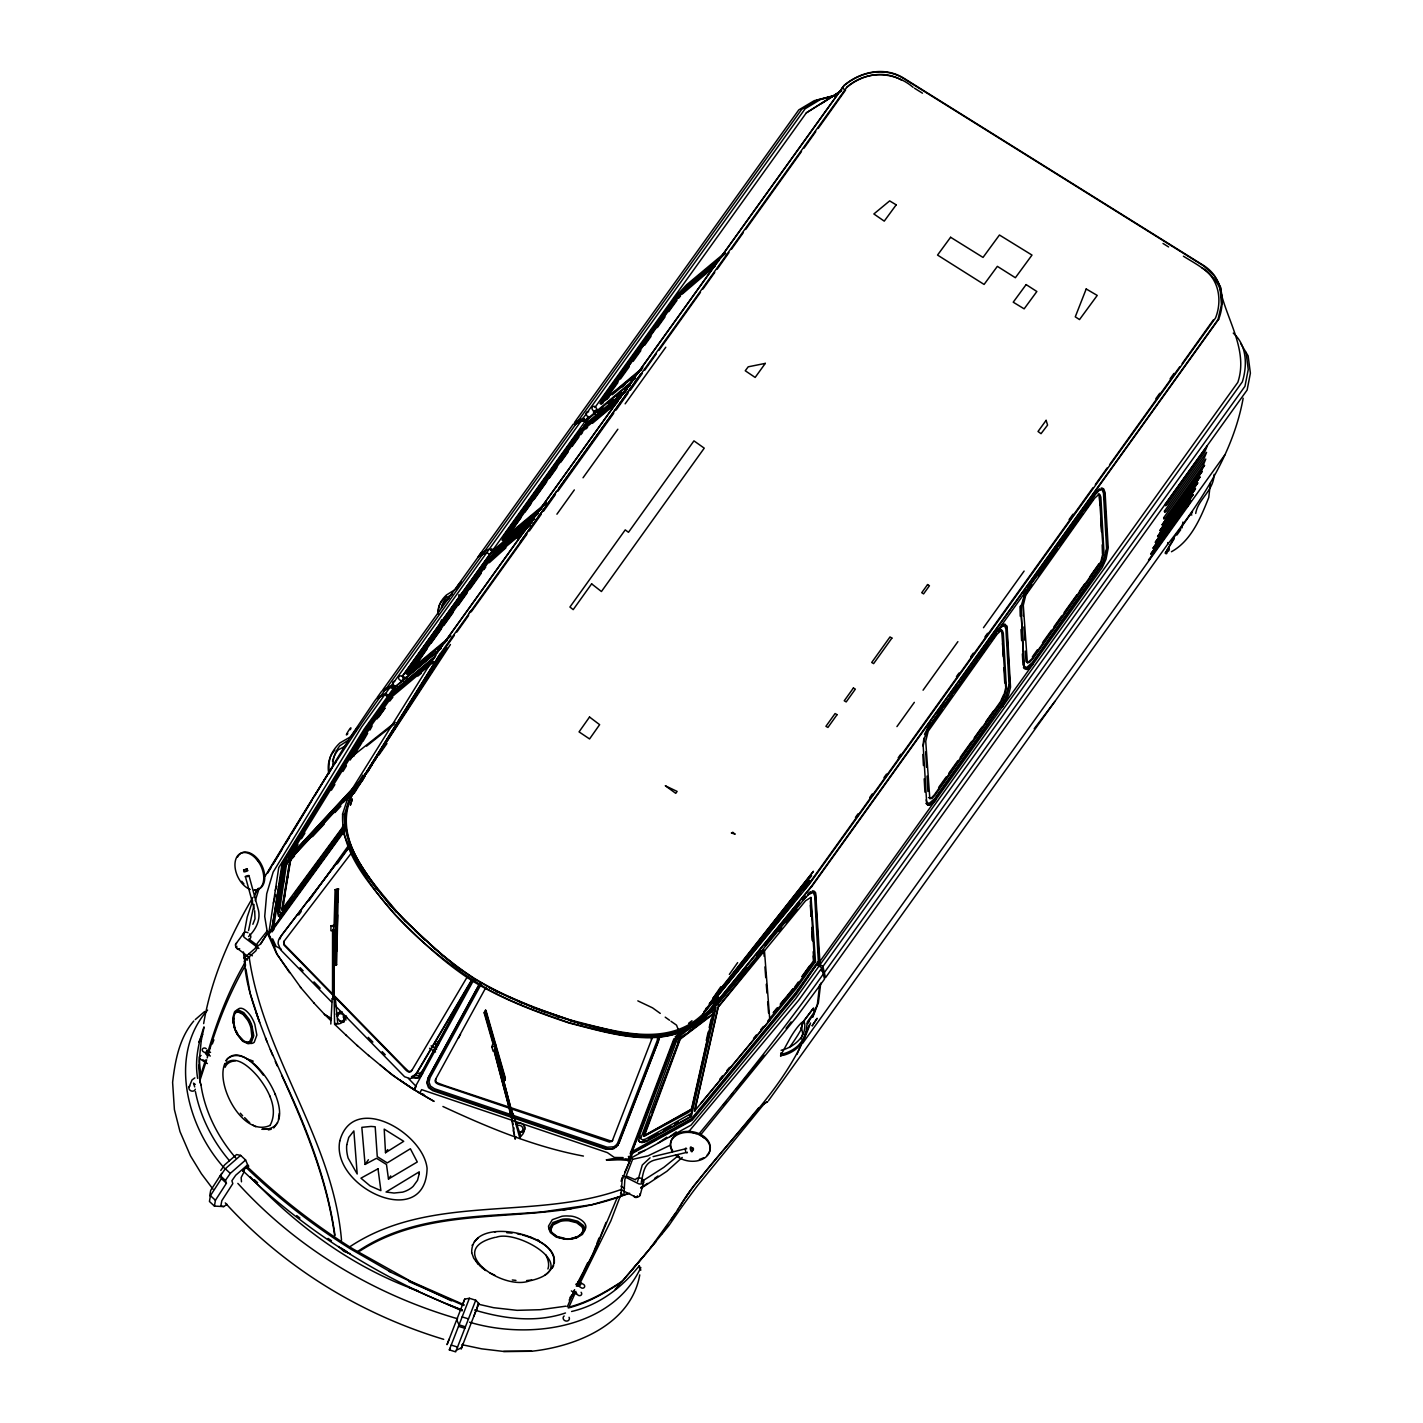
<?xml version="1.0" encoding="UTF-8"?>
<svg xmlns="http://www.w3.org/2000/svg" width="1423" height="1423" viewBox="0 0 1423 1423"><rect width="100%" height="100%" fill="white"/><g stroke="black" fill="none" stroke-linecap="round" stroke-linejoin="round"><path stroke-width="1.5" d="M554.365 1262.877C554.632 1246.263 535.599 1238.757 522.188 1234.933M234.137 1024.329L233.959 1018.174M220.778 1170.435L224.621 1164.903L236.556 1154.551L240.629 1155.387L245.61 1160.012L247.673 1164.85L243.529 1169.777A4.269 1.032 -43.8 0 0 242.959 1171.129L245.361 1167.589L248.634 1165.882A4.162 0.925 -43.7 0 1 248.438 1166.664M780.942 1052.878L780.942 1054.852A15.528 6.083 -22.9 0 0 780.711 1055.368A22.074 8.627 -23.2 0 0 780.569 1055.973L784.02 1054.069M494.475 1048.84L503.564 1080.591L505.005 1080.342L485.439 1010.312L484.176 1012.874L493.265 1044.607M485.919 1010.223L505.307 1077.94L505.005 1080.342M805.72 1032.315L804.511 1037.207A50.285 41.89 22.3 0 1 797.147 1048.111A41.445 34.526 22.4 0 1 784.02 1055.137L780.765 1055.599M331.008 925.768L336.041 925.395L331.008 925.768L330.865 930.695L335.917 930.322L333.32 929.948M333.462 931.069L333.605 926.142M334.067 926.498L335.099 889.713L338.318 888.93L336.628 964.723L334.263 965.63L332.964 965.434L333.693 939.482M333.818 935.142L333.943 930.82M334.992 926.213L335.117 921.891M334.263 965.63L336.397 889.891L338.763 888.984M336.557 951.667L337.589 914.882M337.963 901.915L338.318 888.93M923.153 746.114L925.324 734.873L931.425 722.955L1095.603 494.137L1100.121 489.387L1103.608 488.801L1105.102 492.518L1108.215 547.944L1106.045 559.203L1102.22 567.528L819.879 961.486M1020.006 606.394L1020.238 616.248M1020.789 605.558L1023.777 663.865L1024.204 666.089L1026.552 667.583L1032.493 662.424L1103.003 562.708L1106.578 548.46L1103.465 493.158L1102.078 489.69L1098.912 490.224L1094.749 494.599L1028.242 587.29M1102.451 553.76L1102.185 544.831M640.812 1270.17L639.301 1265.687C622.207 1287.459 598.923 1305.193 571.584 1311.49M359.894 1251.03C437.715 1200.692 537.094 1227.284 620.873 1196.263L622.171 1179.685L630.264 1159.887L613.758 1158.784L606.429 1159.816L630.264 1159.887L624.893 1172.072M1210.404 483.055L1208.767 497.481C1200.887 517.385 1191.176 540.865 1171.449 551.733M226.275 1061.096A34.027 14.995 67.9 0 1 227.573 1058.73C254.13 1037.278 307.421 1131.801 261.761 1129.257M335.33 998.359L334.174 999.035L334.583 1024.418L337.749 1023.101L335.33 998.359L333.356 998.074L332.199 998.75L330.812 1024.026M476.563 1310.032L478.11 1304.144L493.621 1307.701L517.065 1310.334L540.242 1309.711L566.052 1306.154M199.487 1058.748L200.109 1079.968L206.673 1059.815M435.527 1079.915L436.505 1082.529L444.67 1085.607L611.961 1141.353M199.167 1061.362L201.372 1039.324M819.719 984.556L817.389 1004.104L812.408 1017.196M820.733 983.133L818.403 1002.681L812.818 1017.089M820.324 965.559L819.381 966.306M243.778 935.729L247.175 917.124L252.654 900.795M278.446 1119.563L279.335 1113.32M390.613 695.367L387.554 696.559L364.075 729.288L278.748 867.603L268.983 932.225L272.042 928.009L282.003 864.099L366.956 726.424L390.382 695.224M271.757 929.842L282.715 864.561L368.521 726.05L391.627 693.962L390.685 693.375M278.997 911.965L279.655 907.589M283.302 883.47L283.977 879.094M286.485 864.437L279.548 910.382L280.882 913.94L343.317 828.577M282.981 907.287L283.639 902.929M284.298 898.571L284.956 894.195M286.93 881.122L287.926 874.576M288.584 870.218L289.243 865.86M459.38 583.75L456.125 588.926M1181.979 527.933L1182.922 522.063M240.629 1155.387L225.296 1168.763L220.423 1175.789L221.419 1178.618L210.426 1195.658L209.43 1201.474L214.428 1206.099L223.767 1206.579L227.057 1204.32M214.428 1206.099L215.424 1200.283L226.417 1183.242L225.421 1180.414L220.423 1175.789M355.786 731.013L354.274 732.098M812.266 1016.182L807.392 1023.511L809.011 1021.75M254.077 904.494L248.545 930.553M1214.121 474.357C1213.801 490.971 1197.846 499.117 1195.711 513.454M224.585 1064.938L224.87 1063.461M209.715 1195.729L210.693 1190.393L221.686 1173.352M402.709 680.069L403.171 677.615L406.711 678.789M923.918 738.021L923.1 744.549L926.747 803.906L927.778 805.258L931.247 804.671L935.783 799.922M1023.19 600.204L1023.226 615.946M1243.168 398.209C1233.225 453.119 1201.581 501.092 1167.696 544.226L768.545 1100.584M203.649 1023.599C211.209 978.846 229.726 936.459 252.743 897.628M639.87 1135.447L639.781 1138.133M691.311 1113.462L645.633 1139.058L642.556 1139.876L640.706 1138.72L676.708 1040.498L681.777 1034.521L714.773 1009.743L713.901 1013.638L681.048 1038.541A4.429 2.295 -54.7 0 0 679.696 1040.675L644.245 1136.23L688.109 1112.644L692.183 1109.584L691.258 1108.997M813.12 1008.356L803.693 1021.34L800.918 1028.74M201.212 1040.498L204.058 1027.495M706.288 1040.444L708.209 1031.906M709.188 1027.619L711.126 1019.081M713.172 1013.176L691.471 1109.122L644.441 1135.483M692.183 1109.584L690.706 1116.112L688.768 1117.571L645.811 1141.121L641.239 1142.26M639.461 1141.691L641.88 1142.651L646.451 1141.513L691.347 1116.504L716.018 1007.502L697.288 1021.554M694.744 1111.203L718.295 1007.093L805.614 900.706L811.057 897.362L815.486 961.646L796.222 988.523L694.531 1111.078L718.081 1006.968L763.724 949.995L764.169 956.345M1218.497 319.659C1226.164 300.52 1222.001 277.076 1203.769 265.55L903.036 77.696C884.003 66.33 860.435 71.684 844.124 85.344L437.217 652.499L349.115 793.909M544.831 1275.31C587.912 1242.208 470.657 1208.252 471.707 1252.578M514.041 1127.888L513.294 1130.947L514.45 1134.7M461.177 581.527L455.271 589.46L446.377 595.063A36.589 32.284 19.9 0 0 440.116 603.299A30.399 26.824 19.9 0 0 438.409 614.167M651.414 1039.573L651.449 1036.905M659.454 1038.292L617.724 1145.622M273.376 903.178L275.617 894.551M207.224 1057.912C216.367 1025.663 228.854 994.143 245.556 965.132L244.418 961.094L255.838 950.849L258.043 945.761L260.622 944.054L267.471 933.257L270.352 937.544M621.122 1181.303L622.1 1177.568M637.557 1181.606L642.271 1165.063L650.044 1157.824M641.239 1182.46C643.658 1171.307 644.157 1162.342 655.843 1159.745L685.495 1152.683M640.154 1195.195L643.623 1182.122A4.233 2.971 14.9 0 0 640.439 1178.119A4.233 2.971 14.9 0 0 635.494 1179.792L626.956 1176.252M210.017 1048.324L210.302 1047.239M458.971 595.775L458.953 594.618M477.523 1305.905L478.11 1304.144M283.639 942.008L284.262 944.481L402.638 1065.649L408.757 1071.519L411.372 1071.039M206.851 1055.617C216.189 1023.226 228.125 991.155 245.307 962.126L244.774 956.096M677.971 1042.561L678.397 1041.085M678.184 1042.703L678.611 1041.209M925.626 736.171L926.426 733.539M205.517 1060.01L200.145 1076.749L199.167 1062.323M258.879 889.268L255.268 900.688M491.842 1046.83L492.518 1044.642L495.4 1044.162L495.987 1050.743L493.105 1051.223L491.842 1046.83L494.724 1046.332L495.4 1044.162M512.333 1114.191L495.56 1049.943L494.119 1050.174L509.381 1108.215C509.559 1116.432 514.788 1115.543 510.821 1107.966L495.56 1049.943M503.564 1080.591L505.272 1079.506L485.439 1010.312M515.962 1136.781L515.126 1139.236L510.732 1113.8L512.938 1113.426L520.765 1135.963L519.911 1138.436L512.938 1113.426M283.657 863.548L273.607 927.458L342.16 833.131A10.192 3.824 -67.8 0 0 343.192 831.548M352.317 790.459L285.098 862.729L277.432 910.987L278.446 916.181L282.359 914.082L343.69 828.809M285.952 865.949L287.517 861.217M289.581 863.672L291.057 858.994L290.114 858.407L281.772 909.831L341.164 829.2A4.429 1.405 -61 0 0 342.445 827.03L343.139 825.269M360.215 783.806L362.972 775.055L350.805 794.657M362.794 779.982L364.092 775.837M350.876 794.479L344.455 814.365L344.668 830.925M352.246 799.317L350.36 805.187L352.317 799.139M203.987 1026.908C198.206 1043.326 194.613 1061.078 197.672 1078.403M329.051 773.169A15.528 3.362 89.3 0 0 329.247 772.636L328.998 768.758A41.445 36.642 19.8 0 1 331.417 754.119A50.285 44.469 19.8 0 1 339.901 742.948L350.876 736.652L357.973 726.744M342.516 814.241L349.258 793.554M440.063 654.171L352.299 794.906C331.079 839.196 370.941 880.161 397.177 912.036C420.906 936.423 445.773 960.098 474.535 978.455C504.222 996.58 536.987 1008.8 569.823 1019.882C612.477 1030.501 666.818 1049.16 702.998 1013.976L808.993 884.644L1215.509 318.023C1222.588 300.217 1218.853 278.374 1201.812 267.702M275.297 890.424L276.649 886.28M669.646 1145.515L647.981 1155.85L632.577 1159.354L624.875 1179.329L623.843 1195.249L620.215 1196.316L610.841 1220.898L578.787 1285.698M582.398 1232.46L582.79 1231.286A12.594 8.093 3.5 0 0 581.687 1226.59L576.582 1222.731L568.88 1220.809A18.161 11.704 3.7 0 0 560.644 1221.308L553.049 1224.918L550.914 1229.508A12.896 8.413 7.2 0 0 552.088 1233.154L557.14 1237.049L564.842 1238.935A18.09 11.384 3.7 0 0 573.078 1238.455L579.641 1235.644L583.288 1231.073A11.153 6.492 -12.3 0 0 583.679 1229.917M639.763 1274.901C631.047 1324.351 576.066 1346.532 531.579 1351.245L503.6 1351.441L481.703 1348.844L461.852 1344.664M622.562 1178.564L622.171 1179.685M343.566 825.518L342.872 827.297M638.376 1136.461L672.972 1044.091M643.623 1134.949L650.542 1116.504M652.072 1112.395L677.419 1044.749M567.315 1306.776L574.59 1289.665M592.448 1255.317L596.059 1245.748M630.158 1153.733L673.933 1038.772M628.753 1156.97L630.709 1158.197L632.595 1153.235L692.112 1120.292L796.151 994.535L818.136 962.446M277.592 1122.747L273.696 1127.977M254.094 897.024L256.282 891.367M475.727 1300.231L455.68 1351.85L449.348 1349.893L469.394 1298.274L475.727 1300.231L478.804 1303.468L478.199 1305.016M212.312 1043.948L213.895 1039.839M469.394 1298.274L464.716 1299.128L447.035 1344.646L449.152 1339.203M612.335 1140.784L651.787 1039.039L651.841 1036.389M618.934 1143.469L658.351 1041.387L658.867 1036.602M188.992 1087.297L191.98 1079.986L194.826 1077.887M205.819 1054.141L207.26 1050.37L210.551 1052.415M435.989 1078.741C432.307 1083.899 441.415 1084.984 444.278 1086.14L609.453 1142.082L612.264 1141.05M462.546 1304.695L464.716 1299.128M473.752 1316.488L476.474 1309.462M478.804 1303.468L461.123 1349.004L463.24 1343.561M678.113 1029.238L676.53 1025.147L671.016 1021.305M809.438 1024.631L797.022 1054.354M679.34 1207.078L682.364 1202.631A29.67 3.931 -54.2 0 1 686.028 1197.01L691.507 1189.219A29.741 3.949 -54.2 0 1 697.181 1181.89L698.568 1180.201C737.612 1129.631 788.769 1084.468 810.523 1023.012M1192.083 512.102L1191.087 514.646A3.184 2.739 21.2 0 0 1191.834 515.019M449.348 1349.893L449.988 1348.275M596.842 1243.489L599.03 1238.01M924.488 734.339L930.589 722.422M1023.991 597.571L1031.746 584.64M1003.624 694.78L1001.276 699.885M440.169 622.954L441.592 619.788M603.334 1229.01L593.017 1255.673L577.702 1285.965M617.333 1197.366L595.65 1248.594L576.386 1286.25M604.01 1227.373L606.056 1222.428M329.122 772.76L332.164 767.442M801.202 1039.146L802.697 1033.454L801.451 1027.406M432.592 662.638L433.001 661.197L390.702 696.292L371.439 723.169L293.796 849.495M586.738 423.218L572.793 439.547L506.179 532.38L502.034 540.135L504.507 538.872M502.799 537.841L502.959 539.993M718.793 260.871L684.25 289.865L677.419 297.158L605.024 398.938L678.024 297.656L684.854 290.363L714.453 265.496M606.251 399.507L606.696 398.511M584.017 1270.365L587.717 1262.646M583.341 1271.895L576.617 1284.667M583.804 1273.46L592.11 1255.94M239.046 1035.891L243.902 1041.067L247.566 1042.401A13.145 7.453 65.4 0 0 250.608 1041.316L252.778 1036.638L251.782 1027.495A18.535 10.174 68.3 0 0 248.474 1019.651L242.497 1012.802L237.125 1011.326M564.878 1238.384L557.016 1236.445L551.857 1232.478A13.145 8.591 7.2 0 1 550.665 1228.76L552.836 1224.082L560.591 1220.4A18.535 11.953 3.7 0 1 569.004 1219.885L578.467 1222.677L583.483 1227.693A11.153 6.492 -12.3 0 1 583.75 1228.778M233.817 1025.574L232.785 1017.925L234.493 1011.984A14.017 7.666 68.5 0 1 238.513 1010.028L243.795 1012.625L248.936 1019.01A20.153 11.082 68.3 0 1 251.853 1025.325L253.792 1035.677L251.284 1042.525A14.301 8.111 65.4 0 1 247.976 1043.699L242.622 1041.209L237.356 1034.361A18.09 9.641 68 0 1 234.101 1026.695L233.799 1022.301M576.44 1237.885L582.398 1234.435L584.604 1230.699A14.017 9 3.5 0 0 583.359 1225.452L577.72 1221.201L569.182 1219.066A20.153 12.985 3.7 0 0 562.245 1219.244L552.907 1222.535L549.278 1228.689A14.301 9.338 7.2 0 0 550.576 1232.727L556.162 1237.067L564.718 1239.166A20.118 12.647 3.7 0 0 571.637 1239.024L576.44 1237.885L580.317 1234.541M673.737 1042.027L674.538 1040.302M575.924 1291.39L568.915 1307.114C588.25 1302.116 605.753 1292.048 622.331 1281.162M350.343 729.661C353.473 722.297 342.623 739.658 347.835 733.663M781.227 1054.425L790.441 1037.616A27.553 6.315 -62.1 0 1 801.594 1022.675M202.689 1034.485L198.722 1042.045M472.596 1244.574L472.151 1245.463M243.795 1172.41L241.163 1177.533L241.465 1181.819M926.675 730.284L997.203 630.585L1001.365 626.191L1004.531 625.658L1005.901 629.126L1009.032 684.427L1005.456 698.693L934.929 798.392L929.006 803.55L926.658 802.074L926.213 799.851M1023.777 594.085L1025.858 590.011M1024.24 594.316L1026.125 590.616M802.447 1022.657L801.327 1029.22L797.983 1034.877A26.966 2.988 -58 0 1 789.391 1047.47M640.83 1267.502C612.21 1329.207 528.591 1339.843 469.554 1322.216M343.85 829.965L341.484 834.483M245.788 1168.514L247.531 1166.024M471.92 980.447L421.617 1072.444L418.611 1075.628L412.937 1075.61M471.778 981.568L423.556 1069.722L420.55 1072.906L416.779 1073.565M380.172 1064.849C396.626 1079.079 415.071 1090.907 434.104 1101.402L413.862 1089.413L473.592 980.234M479.462 983.898L428.021 1077.976L426.811 1083.045L428.536 1087.688L432.734 1090.641L605.985 1149.304L613.633 1148.823L618.222 1144.91M419.749 1093.077L421.635 1089.644L607.443 1152.648L614.345 1157.468L623.096 1157.593L622.545 1158.98L606.429 1159.816M479.978 983.186L428.519 1077.264L427.309 1082.352L429.034 1086.976L433.25 1089.929L606.483 1148.592L611.605 1148.912L616.426 1146.742M438.729 1059.85L440.828 1056.026M447.107 1044.535L449.366 1040M455.68 1028.473L457.779 1024.631M462.795 1015.826L464.876 1012.002M471.155 1000.511L473.254 996.687M481.401 983.809L430.048 1077.709L428.981 1082.103L430.44 1086.034L434.406 1088.702L607.123 1147.205L613.526 1146.831A9.961 8.716 16 0 0 617.92 1142.331L657.266 1040.444L657.728 1036.264M435.598 1079.274L485.883 987.491M458.402 1038.256L460.536 1034.379M578.165 1283.742L582.914 1275.47M611.872 1141.584L612.708 1140.25M236.858 1010.49C241.234 1003.873 249.487 1013.354 251.8 1017.747A20.989 11.526 68.3 0 1 254.824 1024.311L256.852 1035.108L254.237 1042.241A14.888 8.449 65.4 0 1 250.804 1043.468L247.815 1042.685M284.102 941.172L283.906 944.979L402.264 1066.147C404.452 1068.388 409.379 1075.699 412.172 1070.007M351.766 736.1L352.957 734.055M456.765 587.859L458.633 584.871M458.811 584.906L456.943 587.895M458.348 586.685L459.238 585.173M579.979 1279.419L580.513 1278.512M270.085 1125.38C278.855 1108.944 268.431 1089.911 258.008 1076.82C250.626 1068.086 235.044 1052.718 224.425 1064.76C216.083 1086.496 243.6 1137.671 270.068 1125.397M411.798 1070.505L467.438 976.587M471.244 980.589L415.534 1074.756L410.358 1078.723L404.612 1076.749L334.761 1005.243M470.888 981.817L417.419 1072.213L414.182 1075.486M505.77 535.119L503.867 539.442L509.381 535.422M508.74 535.066L509.612 533.607M680.656 1204.943L681.226 1204A32.551 4.322 -54.2 0 1 694.299 1185.163L758.512 1108.037M265.212 876.017C301.729 815.913 338.105 755.542 379.087 698.355L380.012 697.092M268.894 870.663L349.115 738.928L374.409 701.379L376.117 699.013L384.69 694.762L387.607 696.594M255.019 893.875L258.452 888.237M267.595 873.224L271.028 867.585M273.305 863.832L282.448 848.802M285.881 843.181L289.314 837.542M291.608 833.789L312.171 799.993M314.465 796.24L330.456 769.95M1167.696 544.226L1167.749 542.59M285.596 859.919L367.685 726.868L391.396 693.819L435.011 657.195M294.525 849.94L297.976 844.337M301.427 838.734L304.896 833.131M331.399 790.156L334.85 784.553M342.907 771.479L346.376 765.876M350.147 760.042L372.488 723.827L391.77 696.95L433.553 661.98M354.22 755.062L362.047 742.379M362.972 741.365L367.632 733.325M369.944 730.052L372.097 726.086M293.583 849.353L288.744 857.589L355.679 785.621M289.474 858.033L293.512 851.559M354.22 793.269L364.679 776.478M367.009 772.76L376.312 757.836M378.643 754.101L383.285 746.63M385.615 742.913L396.074 726.121M398.404 722.386L441.432 653.37M361.389 781.921L364.911 776.264M367.259 772.493L371.954 764.951M374.302 761.18L379.016 753.639M381.364 749.868L386.06 742.326M388.408 738.555L411.905 700.863M415.445 695.207L418.967 689.55M421.315 685.779L426.011 678.237M428.359 674.466L433.072 666.925M435.42 663.154L440.116 655.612M225.919 1060.58C237.339 1045.514 255.749 1064.724 263.255 1075.076M352.299 794.906L443.193 651.77L354.825 790.637M252.867 924.292L255.002 918.831L254.681 910.702M1028.989 586.97L1024.631 594.618L1020.86 606.927L1024.293 667.921L1026.872 669.557L1028.811 668.703L1033.329 663.954M1002.379 707.089L1008.498 695.171L1010.526 687.131L1007.075 626.138L1004.513 624.501L998.039 630.104M1098.841 563.917L1089.609 577.062M628.361 1156.419L632.577 1159.354M627.952 1161.061L630.051 1157.771M569.164 1300.088L574.465 1292.422M447 647.945L358.578 784.856L450.433 644.512M680.781 1205.263L677.401 1210.048M1187.44 506.606L1190.926 500.416L1148.503 560.111L1150.015 558.794M260.267 944.285L267.471 933.257L276.631 953.801L300.84 987.615M334.672 763.635L336.326 761.234M341.662 833.647L342.801 831.921M343.53 832.366L272.487 930.286M678.504 1208.75L670.678 1220.223M675.889 1212.734L650.115 1248.362M667.778 1224.865L661.41 1234.381M352.406 1248.611L411.158 1281.518L464.129 1304.784M361.958 779.662L370.14 767.602M720.838 986.69L712.656 998.75L813.458 871.285L709.277 1003.944L811.661 875.75M686.011 1197.01L687.345 1195.071M504.222 535.457L572.9 439.6M507.691 532.327L502.888 540.651M605.647 395.79L601.84 402.905L608.991 397.497M225.421 1180.414L230.295 1173.388L245.61 1160.012M378.66 755.328L386.949 743.535M729.359 974.399L737.648 962.606M271.775 940.069L272.629 938.86L276.098 946.366L281.274 949.212M569.911 1297.651L571.904 1294.859M688.696 1193.114L690.102 1191.158M575.052 424.659L584.533 419.162L580.193 422.115M381.026 695.669L385.651 689.212M482.077 554.828L577.08 422.4M578.378 420.585L801.665 109.375L817.015 100.161L834.821 95.519M386.843 687.771L484.709 551.377M384.69 694.762L361.673 726.868L273.163 872.032L266.706 893.804L264.714 916.43L267.115 931.051L257.35 943.324L255.162 948.376L244.098 958.017L245.307 962.126M390.347 686.882L381.755 691.133L377.131 697.59L385.722 693.357L390.347 686.882L394.722 689.621M493.888 551.857L489.405 549.047L480.814 553.298L382.947 689.693L391.538 685.459L581.776 420.07L586.258 422.88M832.188 96.053L814.223 100.695L798.765 109.909L574.483 422.506L583.074 418.255L805.151 108.735L820.36 99.539L836.048 95.377M391.805 687.789L392.712 686.544L395.558 688.323M490.864 549.954L491.842 548.691M402.122 676.476L584.746 421.937L631.901 382.342M588.517 416.459L585.938 420.052L635.583 378.358M594.956 407.476L806.343 112.844L841.011 90.947M402.229 676.53L492.376 550.897L537.841 512.725M479.587 569.876L410.873 665.448A18.143 1.992 -50.7 0 0 408.935 672.296L446.751 640.706M411.372 666.64L480.334 570.338A18.143 1.992 -50.7 0 1 496.574 551.626L531.437 522.348M507.033 532.914L576.564 436.452M672.154 303.081L604.988 396.377L600.844 404.114M427.327 648.426L412.883 669.771M431.187 643.036L441.468 628.717M444.029 625.124L453.03 612.584M458.188 605.415L467.171 592.875M469.75 589.282L481.312 573.167M512.316 529.73L521.227 517.314M525.034 511.995L531.402 503.137M533.945 499.58L546.663 481.846M549.207 478.306L556.838 467.669M560.662 462.35L568.293 451.714M572.117 446.395L578.983 436.897M609.008 394.954L617.92 382.538M620.464 378.998L629.357 366.583M633.182 361.264L640.812 350.627M644.637 345.309L650.987 336.451M657.355 327.575L664.986 316.938M668.792 311.619L676.939 300.36M377.059 718.9L384.779 708.156M389.92 700.988L392.499 697.412M378.571 717.245L384.993 708.28M437.074 652.855L843.981 85.7C860.292 72.057 883.861 66.703 902.894 78.052L1203.645 265.923L1214.335 275.849L1220.721 287.428L1222.179 303.544M468.523 613.971L471.102 610.36M520.249 541.861L556.464 491.38M559.061 487.769L640.546 374.196M442.589 651.93L454.382 635.316M456.836 632.061L468.629 615.465M471.226 611.854L526.919 534.23M529.356 530.975L541.167 514.361M543.604 511.106L555.415 494.51M557.852 491.255L613.687 413.275M616.141 410.02L627.934 393.406M630.389 390.169L642.182 373.555M644.637 370.3L656.43 353.704M658.885 350.449L700.472 292.32M702.926 289.065L714.72 272.469M717.174 269.214L728.967 252.6M731.404 249.345L743.215 232.749M745.652 229.494L801.487 151.514M803.942 148.259L815.735 131.645M818.189 128.408L845.529 90.129L842.185 88.048M665.786 347.23L625.142 403.847M556.909 514.201L574.323 489.921M583.039 477.772L617.849 429.23M298.688 914.971L301.249 911.396M308.933 900.688L347.87 846.418M337.269 863.779L348.777 847.734M207.26 1050.37L205.873 1052.309L209.163 1054.354M365.071 1164.423L376.508 1158.286L386.487 1164.512L388.479 1179.044L417.277 1161.986L410.375 1148.752L387.252 1162.893L377.273 1156.65L375.192 1126.767L371.029 1126.429L361.833 1127.336L365.071 1164.423L368.432 1159.727M385.508 1152.719L403.723 1141.317L384.21 1129.133L385.508 1152.719L387.75 1149.588M388.479 1179.044L390.72 1175.914M896.935 726.602L914.349 702.339M923.065 690.191L957.892 641.648M983.489 627.703L1024.115 571.068M855.454 817.407L858.051 813.796M869.702 797.538L872.281 793.945M883.95 777.687L886.529 774.076M898.18 757.836L900.777 754.226M956.452 676.619L959.049 673.026M970.699 656.768L973.279 653.157M984.929 636.917L987.526 633.306M1069.1 519.608L1072.995 514.201M1155.85 398.689L1159.745 393.282M1170.097 378.838L1173.975 373.431M809.118 883.505L1092.9 487.804M1095.354 484.549L1107.147 467.936M1109.602 464.681L1179.685 366.849M1182.139 363.594L1213.357 319.908M811.59 886.814L1218.639 319.303M936.992 713.492L943.396 704.563M951.08 693.855L956.203 686.704M961.325 679.571L969.01 668.863M976.694 658.138L981.834 651.005M986.957 643.854L995.922 631.367M1030.697 582.879L1035.837 575.728M1040.96 568.595L1049.925 556.091M1052.486 552.515L1060.171 541.807M1066.574 532.878L1075.539 520.391M1078.1 516.816L1085.785 506.108M1092.188 497.178L1099.285 488.854M930.375 725.943L941.83 709.97M944.374 706.431L952.005 695.794M954.548 692.254L977.441 660.325M979.985 656.786L987.615 646.149M991.44 640.83L996.527 633.733M1038.114 575.781L1057.182 549.171M1059.726 545.632L1082.636 513.721M1085.18 510.163L1092.811 499.526M801.932 976.534L809.651 965.772M794.425 987.402L798.285 982.03M802.145 976.658L813.707 960.543L813.209 951.72M938.611 787.506L946.242 776.869M948.785 773.329L957.697 760.914M960.24 757.356L971.696 741.401M974.239 737.861L981.87 727.224M985.677 721.906L993.325 711.269M1032.351 656.857L1037.438 649.76M1042.525 642.662L1051.437 630.247M1053.981 626.707L1061.611 616.07M1064.155 612.513L1076.873 594.796M1079.417 591.239L1084.522 584.159M1240.589 343.317L1248.131 355.892L1250.39 373.146L1247.135 390.009L825.5 977.69L822.921 966.466L819.114 964.082L818.1 965.505L818.937 960.899L819.043 966.092M817.531 965.15L821.889 967.871L798.872 999.978L688.75 1131.641M822.921 966.466L1242.35 381.844C1247.42 365.515 1246.975 345.149 1233.261 333.124M823.312 974.008L822.405 975.289C783.486 1029.878 741.721 1082.423 698.889 1134.024M802.643 1043.326L1225.007 454.631M1192.492 511.533L1174.74 536.382L1165.206 553.298L1174.313 538.606M1176.874 535.048L1180.699 529.712M422.631 1073.6L418.647 1077.958L411.976 1077.94M344.135 830.267L268.698 934.057L274.835 947.078M271.953 932.029L273.999 929.219L272.042 928.009M474.286 1241.905L478.377 1237.654M291.928 897.13L282.377 910.062L290.843 858.869L340.275 805.703M294.525 893.573L341.591 829.467A4.429 1.405 -61 0 0 342.054 828.791M292.213 897.326L282.679 910.24M294.81 893.769L307.795 875.999M310.392 872.459L319.481 860.026M327.272 849.371L335.063 838.716M289.492 905.579L281.594 916.021L279.086 916.572L278.072 911.396L285.027 865.362L290.114 858.407M295.984 896.686L305.091 884.252M311.584 875.358L320.691 862.925M323.288 859.367L336.29 841.58M235.56 944.338L243.226 933.879M248.563 936.53C256.282 929.308 261.405 918.511 257.848 908.052L249.381 877.137M671.603 303.526L679.963 293.031M573.629 440.063L579.036 433.072M389.155 696.203L434.211 658.28M483.891 569.574L485.723 567.119M389.724 696.559L385.722 693.357M1054.941 701.379L1034.201 728.736M461.39 594.12L458.829 596.717M338.194 861.093L281.896 934.858A9.961 8.645 71.1 0 0 280.171 938.931M348.386 847.841L280.029 937.401A9.961 8.645 71.1 0 0 278.161 943.769L280.616 949.799L331.666 1002.077M283.746 941.67L352.015 852.217M678.362 1034.681L680.496 1032.28M674.146 300.111L676.992 296.535M575.337 436.132L581.153 429.034M786.083 1028.278L791.135 1021.91M702.998 1013.976L809.687 880.73L705.523 1009.707M675.107 1036.887L678.949 1033.916M646.736 1252.578L630.709 1271.468M656.074 1241.568L615.216 1289.363M700.454 1135.056L795.777 1017.961L822.779 981.479L824.486 979.113L821.889 967.871M644.993 1254.641L668.721 1225.808L680.034 1209.461A86.483 7.346 -53.2 0 1 697.75 1185.306L760.896 1107.788A68.375 3.504 -56 0 1 766.108 1102.291L767.726 1101.687L763.404 1104.141M719.042 992.365L721.835 988.932M724.645 985.499L728.861 980.34M731.671 976.907L734.481 973.474M737.292 970.041L741.508 964.883M744.318 961.45L751.344 952.876M755.56 947.718L758.37 944.285M783.664 913.37L787.88 908.212M790.69 904.779L793.5 901.346M796.311 897.913L799.121 894.48M193.795 1021.003C179.334 1037.758 175.047 1061.06 172.61 1082.405L174.406 1109.62L179.992 1131.605L190.451 1155.832L201.39 1173.726L212.97 1189.094M703.798 1011.878L788.182 908.852M790.992 905.437L793.803 902.004M796.613 898.571L799.424 895.138M803.639 889.998L806.45 886.582M712.532 1001.312L716.73 996.207M719.54 992.792L788.129 909.119M790.921 905.704L793.732 902.289M796.524 898.874L800.722 893.751M803.533 890.336L807.73 885.213M811.733 886.458L705.346 1016.449C668.383 1052.575 612.762 1034.076 569.04 1023.03C535.848 1011.842 502.728 999.462 472.721 981.141C443.638 962.588 418.504 938.664 394.527 914.011C370.78 885.408 340.631 853.515 342.658 813.885M717.797 1003.144L746.968 967.587M756.68 955.74L760.86 950.653M765.023 945.584L799.726 903.249M802.519 899.87L805.525 896.188M806.005 896.935L717.494 1004.531L707.267 1012.215M778.986 931.158L781.743 927.796M785.87 922.762L796.898 909.333M723.4 1104.942L726.21 1101.509M730.426 1096.368L733.236 1092.935M736.047 1089.502L764.151 1055.226M642.271 1181.126L663.776 1167.394L678.166 1155.796M803.959 899.105L811.163 892.132L814.65 891.545L815.681 892.915L820.057 964.669M773.187 1012.696L777.385 1007.609M780.195 1004.229L792.824 988.967M773.899 1012.215L776.638 1008.907M780.747 1003.944L784.856 998.982M787.595 995.673L793.073 989.056M719.682 1079.292L722.493 1075.895M726.726 1070.772L729.554 1067.357M753.55 1038.363L756.378 1034.948M760.611 1029.825L763.439 1026.41M767.78 1020.931L795.155 987.864L814.436 960.987L810.63 897.539M700.632 1103.625L769.807 1020.042L764.436 950.457M678.682 298.19L680.514 296.02M579.143 433.197L584.889 426.366M580.709 434.727L582.541 432.574M340.257 831.601L341.894 829.645A4.429 1.405 -61 0 0 342.356 828.969M643.641 1256.296L621.709 1281.981C605.149 1292.902 587.628 1303.023 568.275 1307.986M207.58 1010.117C167.612 1055.012 187.391 1127.621 224.567 1168.336M489.352 562.672L505.93 547.819M679.82 293.458L687.576 285.187L725.641 253.401M581.847 429.995L589.62 421.724L626.138 391.058M802.874 1022.016L813.671 1008.124L813.76 1009.174M288.531 857.464L358.436 782.294M348.973 795.848L290.541 858.674L282.128 910.009M343.281 802.483L349.275 796.044M288.442 861.804L291.057 858.994M288.584 862.374L294.561 855.952M312.491 836.671L324.444 823.828M334.885 812.586L340.862 806.165M346.838 799.726L349.827 796.524M682.453 290.541L721.621 257.047M682.311 294.027L715.111 266.048M584.035 425.833L588.873 421.261M545.756 503.564L540.918 508.153M678.931 1033.934L673.773 1041.102L629.002 1159.14L624.91 1159.034M450.984 636.01L411.621 668.739L486.239 563.846L493.158 556.446L530.441 525.265M638.874 371.599L641.008 369.642M586.863 424.641L625.32 392.197M585.991 428.874L587.557 427.434M546.45 502.728L507.068 535.475L579.463 433.695L586.294 426.402L620.819 397.408M682.222 1157.45L666.907 1171.271L641.008 1188.347M582.345 1232.318C592.946 1224.509 576.991 1215.651 569.271 1216.06A21.007 13.536 3.7 0 0 562.049 1216.238L552.32 1219.689L548.531 1226.075A14.888 9.712 7.2 0 0 549.883 1230.29M593.48 412.652L596.486 410.002L594.369 411.105M998.146 631.741L1000.689 630.051L1002.326 630.531L1003.304 633.11L1006.417 688.038L1003.962 698.053L934.947 795.244L931.976 798.392L929.824 798.748L925.733 741.241L928.187 731.226L997.203 634.035L1001.365 630.353M810.452 891.687L808.086 893.502M195.271 1019.58L204.645 1011.522M680.176 1032.689L682.168 1030.875M680.906 1037.492L685.228 1034.165M642.858 367.614L605.558 398.814M641.809 369.5L599.99 403.581L604.135 395.843L676.138 296.002L686.74 284.653L724.787 252.867M612.317 394.705L638.82 372.452M621.46 387.465L624.786 384.672M629.766 380.492L634.747 376.312M597.322 412.617L600.631 409.842M617.173 395.95L620.499 393.157M625.462 388.995L630.425 384.833M599.972 410.891L603.334 408.063M608.386 403.83L613.438 399.578M616.817 396.75L621.869 392.517M625.231 389.689L630.282 385.437M588.766 421.19L626.938 389.475M618.151 400.663L586.899 426.9L580.05 434.193L507.673 535.973M592.484 423.289L617.155 402.584M504.4 538.801L541.025 508.207M517.545 528.129L520.818 525.372M525.763 521.227L530.69 517.083M533.981 514.326L542.199 507.424M512.689 532.647L540.847 509.007M511.871 533.767L515.197 530.975M521.832 525.407L525.158 522.615M530.139 518.434L535.119 514.254M538.445 511.462L541.754 508.669M489.725 554.347L538.57 513.347M534.586 519.164A18.143 1.992 -50.7 0 0 532.255 520.444L495.738 551.092A18.143 1.992 -50.7 0 0 479.48 569.823M532.255 522.134L493.799 554.579A16.542 1.814 -50.7 0 0 483.322 566.639L410.411 668.259A16.542 1.814 -50.7 0 0 409.095 672.634L415.498 667.423M524.998 530.708L493.763 556.944L486.844 564.344L412.225 669.237L413.844 668.312M517.438 538.143L520.729 535.386M408.828 672.243L445.346 641.577A18.143 1.992 -50.7 0 0 447.498 639.585A18.143 1.992 -50.7 0 1 445.452 641.631M420.461 663.26L425.424 659.08M430.404 654.918L435.367 650.738M438.675 647.963L445.31 642.396M431.258 654.651L409.682 672.759A18.143 1.992 -50.7 0 1 408.152 673.862M437.893 649.066L441.219 646.291M394.509 687.309L439.974 649.119M441.201 648.372L393.21 688.679L388.568 695.136L435.829 655.629M417.935 676.05L421.315 673.204M395.256 722.297L350.254 757.961L354.452 755.684M394.26 724.129L366.583 746.132M421.083 1075.735L416.992 1078.029L411.496 1076.5M247.673 1164.85L235.738 1175.202L231.896 1180.734L232.803 1183.634L221.81 1200.692L220.832 1206.028L223.767 1206.579M357.991 1251.226C411.834 1214.94 479.942 1216.967 542.163 1211.916L592.039 1204.658L620.873 1196.263M669.717 1136.817L676.245 1131.819M705.488 1016.093C668.508 1052.202 612.904 1033.703 569.182 1022.675C541.416 1013.247 513.596 1003.197 487.769 989.198C426.491 952.165 368.593 899.603 342.818 831.352M688.607 1023.315L691.987 1020.736M704.029 1015.079C677.046 1043.77 635.138 1035.321 600.844 1029.007M445.524 597.286L446.591 596.486M712.692 1001.721L718.668 997.256C701.824 1025.538 669.593 1040.711 637.202 1034.752M712.621 1001.917L718.597 997.434M705.95 1008.409L719.789 998.021M711.589 1008.782L718.526 1003.589M703.46 1016.04L713.67 1008.373M692.165 1025.396L680.425 1034.343L674.377 1042.436L638.998 1136.87L638.945 1140.819M688.732 1031.533L707.942 1017.107M336.166 1014.101L342 1011.682A5.443 4.518 66 0 0 337.287 1016.235M606.162 399.312L607.283 398.493M601.662 403.919L603.21 402.798M625.284 390.542L626.832 389.404M508.189 535.848L509.309 535.03M503.706 540.455L505.236 539.335M807.944 894.676L813.28 892.488L814.668 895.956L818.332 961.165L795.617 992.845L691.703 1118.442L632.221 1151.474L674.271 1040.604A10.192 5.781 -46.9 0 1 677.401 1035.642M654.527 1178.475L657.96 1176.003M1167.091 552.658L1165.739 553.636L1166.7 553.636M657.817 1143.345L666.764 1137.19M801.594 1022.675C806.894 1018.21 804.475 1032.636 802.803 1035.037A40.022 35.539 19.6 0 1 784.624 1049.302L781.102 1050.299M519.822 1136.354L521.512 1135.607C525.674 1131.854 526.403 1122.285 518.168 1123.138L516.371 1124.295M806.343 112.844L841.669 90.627M821.462 103.63L841.118 90.947M244.133 871.054C241.714 873.384 251.586 869.791 246.446 870.325M846.489 87.497C865.344 70.154 893.964 70.883 913.086 87.319M640.724 1187.565L647.661 1183.402M332.039 930.624L333.854 930.5L334.12 935.747L334.174 998.75L332.875 998.572L332.537 991.902L332.555 930.322M332.875 998.572L334.69 998.448M1167.732 551.644L1168.728 550.772A13.536 6.741 35.7 0 0 1169.279 549.331L1169.19 547.802M648.621 1138.489L657.96 1133.366M663.563 1130.289L671.033 1126.198M674.769 1124.152L678.504 1122.107M631.883 1152.79L691.4 1119.848L795.439 994.09L819.15 961.023L815.415 894.836L813.92 891.1L812.391 890.834M630.709 1158.197L691.009 1125.148L795.546 998.821L1237.814 382.378C1248.611 350.414 1226.662 319.855 1220.205 289.385C1214.032 272.878 1197.401 264.945 1183.402 256.211M581.776 420.07L573.184 424.321L478.181 556.749L486.773 552.498L489.619 554.294M384.121 690.778L392.712 686.544M576.955 1236.712L573.273 1237.885A18.463 11.597 3.7 0 1 571.246 1238.241M456.321 1350.231L461.639 1347.688M449.277 598.158L445.043 600.897A32.48 27.073 22.3 0 0 441.504 606.785M1098.912 494.386L1094.749 498.068L1025.734 595.241L1023.297 605.273L1027.37 662.78L1029.523 662.406L1032.493 659.258L1101.509 562.085L1103.963 552.053L1100.868 497.143L1099.872 494.546L1098.236 494.083M1001.721 624.822L1005.189 624.235L1006.684 627.97L1009.814 683.396L1005.901 698.924L934.929 799.406L930.411 804.155L928.472 805.009L925.893 803.372M243.689 1171.218L244.08 1171.058A4.269 1.032 -43.8 0 1 243.689 1171.218L242.959 1171.165M452.372 593.996L446.146 598.069A32.48 28.709 19.9 0 0 441.326 607.799M347.603 740.672L339.777 745.794A40.022 35.539 19.6 0 0 332.84 765.556M643.908 1136.052L691.756 1109.317L713.474 1013.372L680.621 1038.292A4.411 2.295 -54.7 0 0 679.269 1040.409L643.819 1135.963L644.655 1135.607M642.52 1141.477L644.886 1140.535M246.641 875.839C240.861 878.489 253.401 875.43 247.869 875.519M638.553 1152.79L644.939 1150.3M620.215 1196.316L627.863 1193.506M629.642 1193.221L623.843 1195.249L620.517 1193.168M621.566 1189.361C533.607 1221.112 430.013 1192.848 349.186 1247.188M345.558 745.937L338.176 749.903A40.022 33.174 22.5 0 0 332.502 761.252M332.964 965.434L336.628 964.723M781.174 1054.407L784.696 1053.429A41.445 36.642 19.8 0 0 798.107 1045.656A50.285 44.469 19.8 0 0 805.756 1033.97L807.357 1021.803L814.472 1011.895L812.853 1008.836M653.086 1156.632L684.374 1149.108M516.602 1123.53L518.168 1123.138M531.633 1280.006L526.581 1280.593M565.482 1312.984C535.777 1323.07 504.08 1318.836 474.606 1310.049M270.085 1096.688L269.694 1095.746M268.36 1129.898L271.242 1129.257M495.275 1237.334C443.514 1249.625 502.319 1290.874 529.285 1280.949C585.44 1268.729 517.652 1228.956 496.253 1237.281M484.443 1012.038L485.883 1011.806M484.176 1012.874L485.617 1012.625M495.417 1050.405L493.959 1050.636L510.875 1114.44M510.412 1114.832L512.618 1114.458M563.206 1209.924L571.121 1208.785M267.951 1129.133L262.775 1129.079M494.564 1231.82L495.809 1231.713M195.271 1084.451L193.51 1083.134L194.684 1086.923M503.6 1351.441L531.579 1351.245M512.102 1233.083L506.784 1232.727M437.43 1042.294L438.604 1043.931M437.128 1043.948L437.928 1045.069M435.598 1044.607L436.914 1046.67L435.74 1045.62M435.153 1046.51L436.167 1047.915M512.298 1279.971L515.944 1280.398M336.041 889.428L337.34 889.606L335.188 965.345L333.907 965.15M335.099 889.713L336.397 889.891M332.199 998.75L334.174 999.035M1101.206 488L1102.754 488.267L1104.248 491.984L1107.379 547.428L1103.448 562.939L1032.475 663.42L1027.957 668.17L1024.489 668.757L1023.457 667.405M617.369 1031.871L570.143 1020.825M583.43 1156.063C534.354 1146.867 488 1127.443 442.927 1106.489M517.403 1233.848L520.605 1234.559M350.289 1253.734L343.904 1251.386L338.656 1246.477M583.181 1024.453L532.718 1007.164L496.698 991.529M457.601 1318.765C373.68 1294.343 296.749 1248.22 237.837 1183.385M462.137 1316.915L468.469 1318.872M465.392 1326.805L459.06 1324.849L456.658 1319.832M458.491 1326.325L464.823 1328.264M451.198 1345.091L457.53 1347.047M247.175 1059.068L250.377 1060.064A38.403 19.139 35.7 0 1 253.241 1061.184M334.796 1023.297C339.777 1025.858 345.647 1020.949 346.269 1015.933L346.661 1017.57M406.907 677.953L401.766 676.245A2.419 2.081 48.3 0 0 398.796 676.886A2.419 2.081 48.3 0 0 399.863 680.034L403.865 681.35M398.458 686.882L393.886 685.37A2.419 2.081 48.3 0 1 394.651 681.208M419.091 1092.864L423.929 1094.5M557.514 1016.52C603.975 1030.377 664.185 1053.305 705.15 1015.862L811.27 886.493L1217.999 319.57L1221.45 304.575L1220.205 289.385M529.125 1236.783L531.366 1237.548M443.709 1339.345C360.25 1314.087 284.084 1267.431 225.261 1202.897M558.705 1017.107L532.647 1007.342M546.236 1012.571L520.498 1002.343M418.22 1290.91C353.527 1267.929 297.158 1226.537 250.323 1176.857M463.72 1305.478L408.988 1281.643M390.845 1272.091L350.467 1248.914A576.066 496.004 22.7 0 1 245.877 1167.234L242.959 1170.844L259.057 1185.839A581.562 500.736 22.7 0 0 329.513 1240.856C371.012 1268.747 415.516 1292.262 462.262 1310.032M901.826 80.293C883.95 69.496 861.84 74.672 846.578 87.55L439.743 654.42L351.997 795.261C333.782 828.862 358.329 862.907 377.682 889.464C391.699 907.927 408.33 924.132 425.121 940.034M462.173 1310.868L408.775 1287.406M447.889 1304.411L462.173 1310.192M438.8 1041.992L437.306 1041.547L438.96 1043.148M437.822 1044.233L435.669 1043.379L437.626 1045.282M451.518 1300.889L389.191 1271.433M509.808 997.559L489.121 987.402M490.081 1273.051L494.813 1275.186M508.616 996.954L521.69 1002.93M347.105 1251.778L341.218 1248.096M637.824 1000.867L652.552 1007.858L660.254 1013.407M622.598 1175.683L638.678 1183.794A4.233 2.971 14.9 0 0 643.623 1182.122M620.908 1189.664L635.209 1196.868A4.233 2.971 14.9 0 0 640.048 1193.63M255.784 1126.785L252.707 1124.899M474.321 978.828L490.312 988.007M489.192 987.224L497.819 992.311M914.455 88.19L922.478 93.189M1163.018 243.458L1168.603 246.944M583.074 418.255L587.45 420.995L586.489 422.204L583.643 420.425M391.538 685.459L396.021 688.252M817.923 962.304L818.848 962.891M390.702 696.292L392.695 697.537M815.486 961.646L813.494 960.4L813.245 955.989M821.409 970.788L824.326 972.603L1244.965 386.309L1248.238 369.553L1246.068 352.406M712.959 1013.051L713.901 1013.638M285.098 862.729L287.09 863.974M689.355 1115.276L691.347 1116.504M630.638 1152.007L632.595 1153.235M267.115 931.051L270.014 932.865M431.133 1045.834L436.612 1049.249M429.568 1048.289L435.545 1052.006M248.74 953.57L252.333 955.811M620.962 1186.106L624.555 1188.347M247.424 960.098L244.098 958.017L243.44 951.969M579.801 1282.123L582.985 1284.097A2.419 2.081 21.2 0 1 584.604 1286.854A2.419 2.081 21.2 0 1 581.687 1288.046L575.87 1284.418M577.791 1281.838L581.064 1283.884L579.677 1285.823L576.404 1283.759M210.319 1056.044L202.902 1051.419A2.419 2.081 21.2 0 1 202.955 1048.449A2.419 2.081 21.2 0 1 206.317 1048.804M202.973 1059.833L206.246 1061.878M573.487 1291.284L576.76 1293.329M207.402 1063.568L199.985 1058.943A2.419 2.081 21.2 0 1 201.123 1055.528M571.37 1290.928L578.77 1295.553A2.419 2.081 21.2 0 0 581.118 1292.28M665.217 1017.16L669.539 1020.238M400.165 1080.199L413.862 1089.413M453.208 964.367L461.461 969.988M460.269 969.383L443.46 956.025M460.341 969.205L475.442 979.611M485.759 1270.579L479.658 1265.705M256.691 944.961L248.865 939.02L249.737 938.806A4.233 3.095 36.2 0 0 249.683 934.004M258.933 948.501L244.258 937.401A4.233 3.095 36.2 0 1 243.6 933.15A4.233 3.095 36.2 0 1 247.94 932.688M249.63 957.732L236.609 947.86A4.233 3.095 36.2 0 1 236.556 943.075M481.703 1267.359L484.656 1269.69M368.486 1055.315L392.232 1075.023L414.36 1089.893L416.228 1086.46L408.49 1078.527M433.588 947.825L454.328 965.15M443.389 956.203L405.448 921.304M247.335 1120.577L249.701 1122.605M357.084 1045.389L368.966 1055.813M434.709 948.607L414.698 930.322M225.296 1168.763L230.295 1173.388M221.419 1178.618L226.417 1183.242M210.426 1195.658L215.424 1200.283M254.379 1179.703L257.616 1182.691M345.985 1035.055L357.564 1045.887M334.974 1024.631L346.465 1035.553M324.124 1013.959L330.812 1020.54M244.667 1117.66L246.944 1119.901M537.752 1239.593L540.331 1242.19M405.377 921.481L387.643 902.307M300.057 967.604L303.152 970.771M313.985 981.87L320.193 988.202M368.219 1037.331L372.862 1042.081M382.147 1051.597L385.259 1054.763M343.085 1016.929L346.074 1019.989M313.683 1002.753L324.391 1014.208M638.304 1140.428L640.083 1142.1M396.306 912.214C373.111 884.021 343.441 853 344.526 814.187M240.309 1113.195L242.639 1115.792M478.555 1264.691L473.663 1258.145L471.76 1252.809M300.36 987.117L314.163 1003.251M235.916 1158.109C217.666 1137.119 204.627 1110.883 200.874 1084.273M229.477 1160.723C212.685 1140.979 200.447 1117.126 195.431 1091.619M478.679 1264.407L476.243 1261.347M281.096 914.42L280.384 912.641M280.011 917.159L278.872 914.313M1099.196 494.243L1103.287 551.75L1100.833 561.783L1031.817 658.956L1027.655 662.638L1026.036 661.606L1025.218 651.094M1001.65 630.229L1005.741 687.718L1003.286 697.75L934.271 794.923L931.3 798.09L928.49 797.591M1000.903 629.891L1001.899 632.47M238.424 1036.051L243.191 1041.12L246.766 1042.436A12.896 7.311 65.4 0 0 249.754 1041.369L251.889 1036.798L250.91 1027.833A18.161 9.979 68.3 0 0 247.655 1020.149L243.031 1014.368L238.264 1012.038A12.594 6.884 68.5 0 0 234.635 1013.799L233.105 1020.914M524.02 1125.184L524.073 1125.273A5.443 4.785 17.4 0 1 520.106 1132.548M376.49 888.859L356.942 859.688L350.432 846.56M289.598 972.692L277.111 954.282L271.295 939.571M598.283 411.354L595.686 407.103A2.419 2.081 48.3 0 0 592.537 406.853A2.419 2.081 48.3 0 0 592.751 410.055L595.686 414.84M588.713 418.575L586.774 415.374A2.419 2.081 48.3 0 1 588.66 411.763M282.839 1077.282L270.388 1049.569M282.964 1077.602C306.514 1127.639 327.148 1180.112 334.939 1235.093M281.594 1075.076C304.984 1126.393 327.023 1179.667 334.69 1235.875M275.244 1061.487L277.183 1065.88M272.718 1055.475L266.137 1039.484C256.567 1014.154 246.143 988.398 244.418 961.094M274.924 1093.718L275.439 1094.963M199.896 1081.071L201.017 1084.842M245.912 969.099L250.128 993.147L259.662 1022.514M265.55 1037.883L267.026 1041.849M255.855 1011.842L258.541 1019.597M233.888 1026.285L234.599 1028.473A20.118 10.708 68 0 0 237.516 1034.77M494.724 1046.332L495.987 1050.743M485.047 1014.154L492.927 1041.672M245.841 878.276L254.29 909.155M234.35 1025.183L234.635 1026.339A18.463 9.836 68 0 0 235.275 1028.367M510.732 1113.8L513.116 1124.259M341.52 1240.251C332.893 1138.987 263.237 1056.062 249.078 956.683M279.282 914.58L279.637 916.376M232.981 1021.945L233.247 1023.493M328.802 773.756L328.339 770.466A41.445 34.526 22.4 0 1 330.456 756.574A50.285 41.89 22.4 0 1 334.885 750.028M765.734 977.654L764.934 966.911M766.268 984.271L766.979 993.112M767.673 1001.934L768.562 1012.98M198.722 1065.169L199.914 1082.778M1099.463 496.502L1099.943 505.29M1100.69 518.47L1101.438 531.651M1023.849 626.938L1024.596 640.119M1020.985 629.553L1021.607 640.652M1022.372 653.94L1022.995 665.039M1002.521 643.463L1003.268 656.643M1003.873 667.618L1004.745 683.004M925.679 751.931L926.533 767.299M927.031 776.086L927.903 791.473M922.815 754.457L923.438 765.538M924.185 778.843L924.932 792.149M810.345 900.972L811.217 916.412M811.839 927.44L812.586 940.674M810.399 905.241L811.003 916.287M811.875 931.727L812.373 940.55M333.338 930.82L334.174 998.75M333.391 998.252L332.822 935.569M344.366 1021.785A5.443 4.518 66 0 1 339.67 1021.109M637.379 1195.818A1.885 1.334 14.9 0 1 635.903 1197.49A1.885 1.334 14.9 0 1 633.804 1195.711M687.362 1152.239A2.455 0.907 76.6 0 1 686.046 1152.256A2.455 0.907 76.6 0 1 685.352 1148.859A2.455 0.907 76.6 0 1 686.669 1148.841M692.378 1149.98A2.455 0.907 76.6 0 1 691.418 1151.545A2.455 0.907 76.6 0 1 690.315 1147.987A2.455 0.907 76.6 0 1 691.667 1147.65M693.054 1132.761A18.748 13.323 10.1 0 1 696.221 1133.562M700.596 1135.465A18.748 13.323 10.1 0 1 704.278 1138.062M672.688 1150.762A20.047 14.248 10.1 0 1 691.507 1131.587A20.047 14.248 10.1 0 1 707.106 1155.102M703.727 1157.664A20.047 14.248 10.1 0 1 699.44 1159.407M679.571 1156.899A20.047 14.248 10.1 0 1 676.832 1155.12M672.51 1151.776A20.047 14.248 10.1 0 1 689.586 1132.423A20.047 14.248 10.1 0 1 708.547 1154.053A20.047 14.248 10.1 0 1 675.445 1155.12M780.818 1055.564A13.981 2.081 -55.2 0 1 781.031 1054.977M679.34 1039.484A4.411 2.295 -54.7 0 1 680.319 1038.096M679.589 1038.63A4.429 2.295 -54.7 0 1 680.105 1037.972M239.669 948.661A1.885 1.387 36.2 0 1 237.054 948.714A1.885 1.387 36.2 0 1 236.912 946.277M237.481 857.162A20.047 12.736 64.2 0 1 261.245 864.223A20.047 12.736 64.2 0 1 254.913 889.784M243.92 883.861A20.047 12.736 64.2 0 1 241.768 881.264M250.217 889.482A20.047 12.736 64.2 0 1 235.951 858.834A20.047 12.736 64.2 0 1 259.822 863.957A20.047 12.736 64.2 0 1 253.899 890.282M256.389 858.816A18.748 11.918 64.2 0 1 259.306 862.551M328.926 773.276A13.928 0.961 -61 0 1 329.175 772.689M545.703 1254.73A35.717 17.805 35.7 0 1 547.908 1268.96M553.618 1265.581A34.027 18.57 2.1 0 1 552.142 1268.178M337.66 1016.911A3.842 3.184 66 0 1 342.071 1014.065A3.842 3.184 66 0 1 343.512 1020.131A3.842 3.184 66 0 1 338.123 1018.832M516.46 1126.073A3.842 3.38 17.4 0 1 522.437 1127.212A3.842 3.38 17.4 0 1 520.089 1132.032M225.101 1067.303A35.717 17.805 35.7 0 1 235.329 1060.846M237.961 1034.165A18.463 9.836 68 0 1 236.058 1030.359M235.062 1013.532A11.153 4.945 81.5 0 1 235.667 1012.5M407.352 674.04A18.143 1.992 -50.7 0 1 411.727 665.982M532.362 520.516A18.143 1.992 -50.7 0 1 534.692 519.235M437.857 612.655A30.399 25.383 22.3 0 1 439.458 604.988A36.589 30.541 22.3 0 1 444.065 598.656M639.301 1265.687A38.474 2.65 -62.1 0 1 638.909 1267.537M569.058 1317.289A3.184 2.739 21.2 0 1 567.902 1320.811A3.184 2.739 21.2 0 1 563.739 1319.708A3.184 2.739 21.2 0 1 564.184 1316.008M352.335 1248.558A585.618 504.222 22.7 0 1 246.944 1166.398M331.47 1240.749A587.806 506.108 22.7 0 1 328.073 1238.437M299.933 1218.07A587.806 506.108 22.7 0 1 296.713 1215.58M195.325 1089.235A3.308 2.846 21.2 0 1 190.611 1090.676A3.308 2.846 21.2 0 1 189.793 1086.051M692.023 1147.721C692.236 1154.142 695.118 1147.205 692.023 1147.721M339.777 1140.944C330.741 1187.743 425.815 1231.731 427.078 1168.283C423.218 1132.601 353.135 1091.832 339.777 1140.944M247.157 868.955L243.6 870.093L247.157 868.955M1163.64 517.776L1163.943 519.075L1165.597 517.83L1203.04 465.659L1205.779 459.042L1163.64 517.776M1164.441 511.106L1164.726 512.405L1166.398 511.159L1203.84 458.989L1206.579 452.372L1164.441 511.106M1165.241 504.418L1165.526 505.716L1167.198 504.489L1204.623 452.301L1207.38 445.684L1165.241 504.418M1150.816 553.938L1193.186 494.581L1150.816 553.938M1153.075 548.104L1195.462 488.765L1153.075 548.104M1155.334 542.27L1197.721 482.931L1155.334 542.27M1157.611 536.453L1199.98 477.096L1157.611 536.453M1159.87 530.619L1202.239 471.262L1159.87 530.619M1162.129 524.785L1204.498 465.446L1162.129 524.785M419.234 1173.708L417.526 1180.325L413.15 1186.355A43.028 28.335 25.8 0 1 402.656 1192.136L393.993 1193.043L386.042 1192.012L419.287 1171.805L419.234 1173.708M812.195 1025.752L817.069 1018.423L812.195 1025.752M346.767 1144.732L346.732 1144.875A43.028 26.877 48.6 0 0 348.119 1158.055L357.191 1173.993L353.865 1130.929L348.76 1137.386L346.767 1144.732M1086.211 288.958L1075.272 316.831L1079.523 319.57L1097.222 295.433L1086.211 288.958M589.531 717.032L579.054 731.884L589.567 738.946L599.634 724.663L589.531 717.032M665.43 785.834L675.747 793.34L677.117 791.419L665.43 785.834M591.63 583.857L573.202 609.631L569.929 607.034L625.248 529.872L628.468 532.309L693.944 440.863L704.243 448.156L601.431 591.523L591.63 583.857M837.062 714.666L827.937 727.438L825.927 726.317L835.088 713.546L837.062 714.666M891.901 638.091L873.633 663.616L871.712 662.46L890.015 636.935L891.901 638.091M389.511 695.722L388.497 697.145L389.511 695.722M927.583 584.568L921.73 592.715L923.58 593.889L929.432 585.76L927.583 584.568M853.409 688.003L844.248 700.774L846.205 701.913L855.348 689.141L853.409 688.003M765.307 363.381L755.151 377.433L745.261 370.763L748.213 366.814L765.307 363.381M1046.118 420.354L1038.025 431.489L1041.031 433.677L1047.577 425.086L1046.118 420.354M896.188 204.841L884.252 221.134L873.864 213.966L889.66 200.892L896.188 204.841M950.6 237.267L937.544 255.073L984.093 284.44L997.363 266.35L1015.382 277.734L1031.995 255.073L999.444 235.008L983.026 257.421L950.6 237.267M1026.125 284.6L1013.229 302.192L1024.151 308.844L1036.851 291.502L1026.125 284.6M378.002 1168.799L360.944 1178.173L370.122 1185.91L380.902 1190.642L378.002 1168.799M732.845 832.419L731.369 832.971L735.193 834.198L732.845 832.419M331.452 1018.85L324.675 1014.474L331.452 1018.832"/></g></svg>
